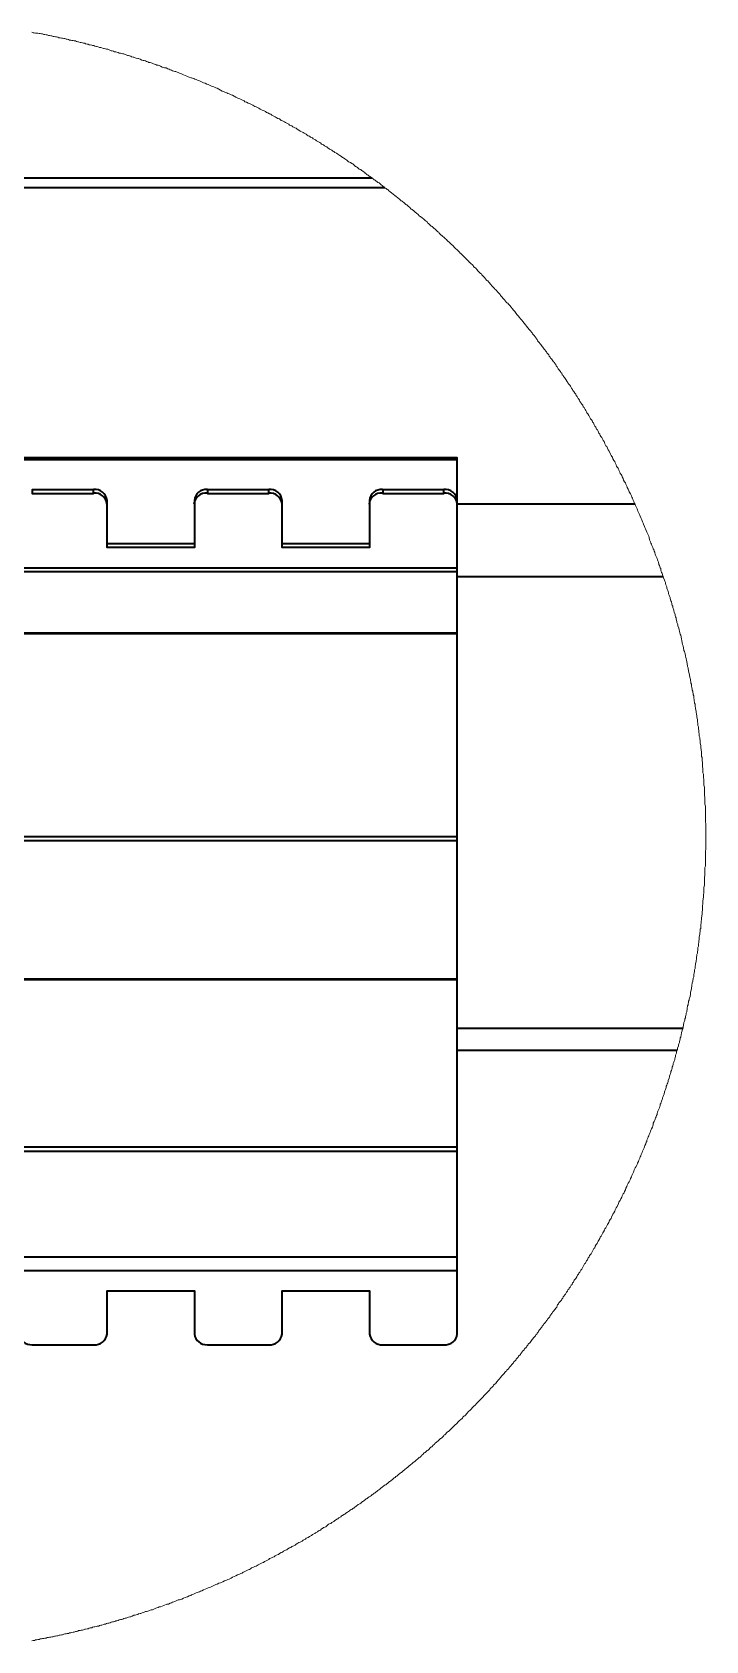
# Model space of a CAD drawing. Header units: feet. Extents: x -12372 to 90117, y -14865 to 4121.
# Drawn here: x 96.84 to 104.48, y 31.85 to 50.12 of the extents above; entities that cross this region are included whole.
import ezdxf

# ---------------------------------------------------------------- set-up
doc = ezdxf.new("R2010")
doc.units = ezdxf.units.FT
doc.header["$MEASUREMENT"] = 0
doc.layers.add('PDF_0', color=7, linetype='Continuous')

msp = doc.modelspace()

# ---------------------------------------------------------------- linework, layer by layer
at = {"layer": 'PDF_0', "lineweight": 18}
msp.add_lwpolyline([(96.832, 50.117), (96.848, 50.111), (96.858, 50.111), (96.874, 50.106), (96.9, 50.106), (96.916, 50.101), (96.927, 50.101), (96.943, 50.096), (96.953, 50.096), (96.969, 50.09), (96.979, 50.09), (96.995, 50.085), (97.006, 50.085), (97.022, 50.08), (97.032, 50.08), (97.048, 50.074), (97.059, 50.074), (97.074, 50.069), (97.085, 50.069), (97.101, 50.064), (97.111, 50.064), (97.127, 50.059), (97.138, 50.053), (97.153, 50.053), (97.169, 50.048), (97.18, 50.048), (97.196, 50.043), (97.206, 50.043), (97.222, 50.038), (97.232, 50.038), (97.248, 50.032), (97.259, 50.027), (97.275, 50.027), (97.285, 50.022), (97.301, 50.022), (97.312, 50.017), (97.327, 50.017), (97.338, 50.011), (97.354, 50.006), (97.364, 50.006), (97.38, 50.001), (97.391, 50.001), (97.406, 49.995), (97.417, 49.99), (97.433, 49.99), (97.443, 49.985), (97.459, 49.98), (97.47, 49.98), (97.485, 49.974), (97.496, 49.974), (97.512, 49.969), (97.522, 49.964), (97.538, 49.964), (97.549, 49.959), (97.565, 49.953), (97.575, 49.953), (97.591, 49.948), (97.601, 49.943), (97.617, 49.943), (97.628, 49.937), (97.644, 49.932), (97.654, 49.932), (97.67, 49.927), (97.681, 49.922), (97.696, 49.922), (97.717, 49.911), (97.733, 49.906), (97.744, 49.906), (97.76, 49.901), (97.77, 49.895), (97.786, 49.895), (97.796, 49.89), (97.812, 49.885), (97.823, 49.879), (97.839, 49.879), (97.849, 49.874), (97.865, 49.869), (97.876, 49.869), (97.891, 49.864), (97.902, 49.858), (97.918, 49.853), (97.928, 49.853), (97.939, 49.848), (97.955, 49.843), (97.965, 49.837), (97.981, 49.832), (97.991, 49.832), (98.007, 49.827), (98.018, 49.821), (98.034, 49.816), (98.044, 49.816), (98.06, 49.811), (98.081, 49.8), (98.097, 49.795), (98.107, 49.795), (98.123, 49.79), (98.134, 49.785), (98.15, 49.779), (98.16, 49.774), (98.176, 49.774), (98.197, 49.764), (98.213, 49.758), (98.223, 49.753), (98.239, 49.748), (98.25, 49.742), (98.266, 49.742), (98.276, 49.737), (98.292, 49.732), (98.313, 49.721), (98.329, 49.716), (98.339, 49.711), (98.355, 49.711), (98.376, 49.7), (98.392, 49.695), (98.403, 49.69), (98.418, 49.684), (98.429, 49.679), (98.445, 49.674), (98.455, 49.669), (98.466, 49.669), (98.482, 49.663), (98.492, 49.658), (98.508, 49.653), (98.529, 49.642), (98.545, 49.637), (98.555, 49.632), (98.571, 49.626), (98.592, 49.616), (98.608, 49.611), (98.619, 49.605), (98.635, 49.6), (98.645, 49.6), (98.656, 49.595), (98.671, 49.59), (98.682, 49.584), (98.698, 49.579), (98.719, 49.568), (98.735, 49.563), (98.756, 49.553), (98.772, 49.547), (98.782, 49.542), (98.798, 49.537), (98.819, 49.526), (98.835, 49.521), (98.856, 49.511), (98.872, 49.505), (98.882, 49.5), (98.898, 49.495), (98.919, 49.484), (98.935, 49.479), (98.956, 49.468), (98.972, 49.458), (98.993, 49.447), (99.009, 49.442), (99.03, 49.431), (99.046, 49.426), (99.056, 49.421), (99.072, 49.416), (99.093, 49.405), (99.109, 49.4), (99.13, 49.389), (99.146, 49.379), (99.177, 49.363), (99.193, 49.358), (99.214, 49.347), (99.23, 49.342), (99.241, 49.337), (99.251, 49.326), (99.267, 49.321), (99.288, 49.31), (99.304, 49.305), (99.325, 49.294), (99.341, 49.289), (99.351, 49.279), (99.362, 49.273), (99.378, 49.268), (99.409, 49.252), (99.425, 49.242), (99.446, 49.231), (99.462, 49.226), (99.483, 49.215), (99.494, 49.205), (99.51, 49.2), (99.531, 49.189), (99.546, 49.184), (99.557, 49.173), (99.578, 49.163), (99.594, 49.157), (99.604, 49.147), (99.625, 49.136), (99.641, 49.131), (99.652, 49.126), (99.662, 49.115), (99.678, 49.11), (99.699, 49.099), (99.71, 49.089), (99.726, 49.084), (99.747, 49.073), (99.757, 49.062), (99.773, 49.057), (99.784, 49.052), (99.794, 49.041), (99.815, 49.031), (99.831, 49.026), (99.842, 49.015), (99.863, 49.005), (99.878, 48.994), (99.91, 48.978), (99.921, 48.968), (99.936, 48.962), (99.947, 48.957), (99.958, 48.947), (99.968, 48.941), (99.984, 48.936), (99.994, 48.925), (100.016, 48.915), (100.026, 48.904), (100.042, 48.899), (100.052, 48.894), (100.063, 48.883), (100.084, 48.873), (100.1, 48.862), (100.11, 48.857), (100.121, 48.846), (100.142, 48.836), (100.153, 48.825), (100.168, 48.82), (100.179, 48.815), (100.189, 48.804), (100.2, 48.799), (100.211, 48.788), (100.221, 48.783), (100.237, 48.778), (100.247, 48.767), (100.258, 48.762), (100.269, 48.751), (100.29, 48.741), (100.305, 48.73), (100.316, 48.725), (100.326, 48.715), (100.348, 48.704), (100.358, 48.694), (100.369, 48.688), (100.384, 48.678), (100.395, 48.672), (100.406, 48.662), (100.416, 48.657), (100.427, 48.646), (100.448, 48.636), (100.464, 48.625), (100.474, 48.62), (100.485, 48.609), (100.495, 48.604), (100.506, 48.593), (100.516, 48.588), (100.527, 48.578), (100.537, 48.572), (100.548, 48.562), (100.564, 48.556), (100.574, 48.546), (100.585, 48.541), (100.595, 48.53), (100.606, 48.525), (100.616, 48.514), (100.627, 48.509), (100.637, 48.498), (100.648, 48.493), (100.659, 48.483), (100.669, 48.477), (100.685, 48.467), (100.695, 48.462), (100.695, 48.456), (100.706, 48.451), (100.717, 48.441), (100.727, 48.435), (100.738, 48.425), (100.748, 48.419), (100.759, 48.409), (100.775, 48.404), (100.796, 48.383), (100.806, 48.377), (100.817, 48.367), (100.827, 48.361), (100.843, 48.346), (100.854, 48.34), (100.864, 48.33), (100.875, 48.325), (100.885, 48.314), (100.896, 48.309), (100.917, 48.288), (100.927, 48.282), (100.938, 48.272), (100.948, 48.267), (100.97, 48.245), (100.98, 48.24), (100.991, 48.23), (101.001, 48.224), (101.022, 48.203), (101.033, 48.198), (101.043, 48.188), (101.054, 48.182), (101.075, 48.161), (101.086, 48.156), (101.107, 48.135), (101.117, 48.13), (101.138, 48.108), (101.149, 48.103), (101.17, 48.082), (101.18, 48.077), (101.201, 48.056), (101.212, 48.05), (101.233, 48.029), (101.244, 48.024), (101.265, 48.003), (101.275, 47.998), (101.296, 47.977), (101.307, 47.971), (101.317, 47.961), (101.323, 47.95), (101.333, 47.945), (101.365, 47.913), (101.375, 47.908), (101.396, 47.887), (101.407, 47.882), (101.439, 47.85), (101.449, 47.845), (101.454, 47.834), (101.476, 47.813), (101.486, 47.808), (101.518, 47.776), (101.528, 47.771), (101.539, 47.761), (101.544, 47.75), (101.555, 47.739), (101.565, 47.734), (101.597, 47.703), (101.607, 47.697), (101.618, 47.687), (101.623, 47.676), (101.644, 47.655), (101.655, 47.65), (101.686, 47.618), (101.692, 47.608), (101.702, 47.602), (101.792, 47.513), (101.797, 47.502), (101.808, 47.497), (101.839, 47.465), (101.845, 47.455), (101.855, 47.444), (101.866, 47.439), (101.887, 47.418), (101.892, 47.407), (101.924, 47.376), (101.934, 47.371), (101.939, 47.36), (101.971, 47.328), (101.976, 47.318), (101.997, 47.297), (102.008, 47.291), (102.013, 47.281), (102.045, 47.249), (102.05, 47.239), (102.082, 47.207), (102.087, 47.197), (102.098, 47.191), (102.108, 47.181), (102.113, 47.17), (102.145, 47.139), (102.15, 47.128), (102.171, 47.107), (102.177, 47.096), (102.198, 47.075), (102.203, 47.065), (102.224, 47.044), (102.235, 47.038), (102.24, 47.028), (102.261, 47.007), (102.266, 46.996), (102.287, 46.975), (102.293, 46.965), (102.314, 46.944), (102.319, 46.933), (102.329, 46.922), (102.335, 46.912), (102.356, 46.891), (102.361, 46.88), (102.382, 46.859), (102.387, 46.849), (102.408, 46.828), (102.414, 46.817), (102.424, 46.807), (102.43, 46.796), (102.451, 46.775), (102.456, 46.764), (102.466, 46.754), (102.472, 46.743), (102.493, 46.722), (102.498, 46.712), (102.509, 46.701), (102.514, 46.691), (102.535, 46.669), (102.54, 46.659), (102.551, 46.648), (102.556, 46.638), (102.567, 46.627), (102.572, 46.612), (102.593, 46.59), (102.598, 46.58), (102.609, 46.569), (102.614, 46.559), (102.625, 46.548), (102.63, 46.538), (102.64, 46.527), (102.646, 46.517), (102.656, 46.506), (102.662, 46.496), (102.672, 46.485), (102.677, 46.474), (102.698, 46.453), (102.704, 46.438), (102.714, 46.427), (102.719, 46.416), (102.73, 46.406), (102.735, 46.395), (102.746, 46.385), (102.751, 46.374), (102.762, 46.364), (102.767, 46.353), (102.777, 46.343), (102.783, 46.327), (102.793, 46.316), (102.804, 46.295), (102.814, 46.285), (102.82, 46.274), (102.83, 46.264), (102.835, 46.253), (102.846, 46.243), (102.851, 46.227), (102.862, 46.216), (102.867, 46.206), (102.878, 46.195), (102.883, 46.185), (102.893, 46.174), (102.904, 46.153), (102.915, 46.137), (102.92, 46.127), (102.93, 46.116), (102.936, 46.106), (102.946, 46.095), (102.957, 46.074), (102.967, 46.058), (102.972, 46.048), (102.983, 46.037), (102.994, 46.016), (103.004, 46.005), (103.009, 45.99), (103.02, 45.979), (103.03, 45.958), (103.041, 45.947), (103.046, 45.937), (103.052, 45.921), (103.062, 45.91), (103.067, 45.9), (103.078, 45.889), (103.083, 45.879), (103.088, 45.863), (103.099, 45.853), (103.11, 45.831), (103.12, 45.821), (103.125, 45.805), (103.131, 45.795), (103.141, 45.784), (103.152, 45.763), (103.162, 45.747), (103.173, 45.726), (103.183, 45.715), (103.189, 45.705), (103.194, 45.689), (103.204, 45.679), (103.215, 45.657), (103.22, 45.642), (103.231, 45.631), (103.241, 45.61), (103.252, 45.6), (103.257, 45.584), (103.268, 45.563), (103.278, 45.552), (103.283, 45.536), (103.289, 45.526), (103.299, 45.515), (103.305, 45.505), (103.31, 45.489), (103.315, 45.478), (103.326, 45.468), (103.331, 45.457), (103.336, 45.441), (103.347, 45.42), (103.357, 45.41), (103.363, 45.394), (103.373, 45.373), (103.384, 45.357), (103.399, 45.325), (103.405, 45.31), (103.415, 45.299), (103.421, 45.289), (103.426, 45.273), (103.436, 45.252), (103.447, 45.241), (103.452, 45.225), (103.463, 45.204), (103.468, 45.188), (103.473, 45.178), (103.484, 45.167), (103.489, 45.157), (103.494, 45.141), (103.505, 45.12), (103.51, 45.104), (103.521, 45.094), (103.526, 45.083), (103.531, 45.067), (103.542, 45.046), (103.547, 45.03), (103.558, 45.009), (103.568, 44.999), (103.573, 44.983), (103.584, 44.962), (103.589, 44.946), (103.6, 44.925), (103.605, 44.909), (103.61, 44.898), (103.626, 44.872), (103.637, 44.851), (103.642, 44.835), (103.647, 44.825), (103.652, 44.809), (103.663, 44.788), (103.668, 44.772), (103.674, 44.761), (103.679, 44.756), (103.684, 44.74), (103.695, 44.719), (103.7, 44.703), (103.705, 44.693), (103.71, 44.677), (103.721, 44.656), (103.726, 44.64), (103.737, 44.619), (103.747, 44.593), (103.753, 44.577), (103.763, 44.556), (103.768, 44.54), (103.774, 44.53), (103.784, 44.503), (103.789, 44.493), (103.795, 44.477), (103.805, 44.456), (103.811, 44.44), (103.816, 44.429), (103.821, 44.414), (103.832, 44.392), (103.837, 44.377), (103.842, 44.35), (103.853, 44.329), (103.858, 44.313), (103.863, 44.303), (103.869, 44.287), (103.879, 44.266), (103.884, 44.25), (103.89, 44.24), (103.895, 44.224), (103.9, 44.213), (103.9, 44.203), (103.905, 44.187), (103.911, 44.176), (103.916, 44.161), (103.927, 44.139), (103.932, 44.124), (103.937, 44.113), (103.942, 44.097), (103.948, 44.071), (103.953, 44.06), (103.963, 44.034), (103.969, 44.024), (103.969, 44.008), (103.974, 43.997), (103.979, 43.981), (103.984, 43.971), (103.99, 43.955), (103.995, 43.934), (104, 43.918), (104.011, 43.892), (104.016, 43.881), (104.021, 43.865), (104.021, 43.855), (104.027, 43.839), (104.037, 43.818), (104.037, 43.802), (104.042, 43.792), (104.048, 43.776), (104.053, 43.765), (104.058, 43.749), (104.058, 43.739), (104.064, 43.723), (104.069, 43.713), (104.074, 43.697), (104.074, 43.686), (104.085, 43.66), (104.09, 43.649), (104.095, 43.623), (104.1, 43.607), (104.106, 43.597), (104.106, 43.581), (104.116, 43.554), (104.116, 43.544), (104.122, 43.528), (104.132, 43.502), (104.132, 43.491), (104.137, 43.475), (104.143, 43.465), (104.143, 43.449), (104.153, 43.423), (104.153, 43.412), (104.158, 43.396), (104.164, 43.386), (104.164, 43.375), (104.174, 43.349), (104.185, 43.296), (104.19, 43.28), (104.195, 43.27), (104.216, 43.164), (104.222, 43.149), (104.232, 43.096), (104.237, 43.085), (104.243, 43.069), (104.248, 43.043), (104.248, 43.027), (104.253, 43.017), (104.264, 42.964), (104.269, 42.948), (104.269, 42.938), (104.274, 42.922), (104.274, 42.911), (104.28, 42.896), (104.28, 42.885), (104.285, 42.869), (104.285, 42.859), (104.29, 42.832), (104.295, 42.816), (104.295, 42.806), (104.301, 42.78), (104.306, 42.764), (104.306, 42.753), (104.311, 42.737), (104.311, 42.722), (104.317, 42.711), (104.317, 42.695), (104.322, 42.669), (104.327, 42.658), (104.327, 42.643), (104.332, 42.632), (104.332, 42.616), (104.338, 42.606), (104.338, 42.59), (104.343, 42.579), (104.343, 42.553), (104.348, 42.537), (104.348, 42.521), (104.353, 42.511), (104.353, 42.495), (104.359, 42.484), (104.359, 42.458), (104.364, 42.442), (104.364, 42.432), (104.369, 42.405), (104.369, 42.39), (104.375, 42.374), (104.38, 42.347), (104.38, 42.337), (104.385, 42.31), (104.385, 42.284), (104.39, 42.268), (104.39, 42.242), (104.396, 42.226), (104.396, 42.2), (104.401, 42.189), (104.401, 42.163), (104.406, 42.147), (104.406, 42.121), (104.411, 42.105), (104.411, 42.094), (104.417, 42.068), (104.417, 42.042), (104.422, 42.015), (104.422, 41.984), (104.427, 41.973), (104.433, 41.931), (104.433, 41.889), (104.438, 41.878), (104.438, 41.852), (104.443, 41.81), (104.443, 41.768), (104.448, 41.757), (104.448, 41.704), (104.454, 41.689), (104.454, 41.662), (104.459, 41.62), (104.459, 41.567), (104.464, 41.541), (104.464, 41.457), (104.469, 41.42), (104.469, 41.351), (104.475, 41.325), (104.475, 41.146), (104.48, 41.13), (104.48, 40.835), (104.475, 40.819), (104.475, 40.645), (104.469, 40.629), (104.469, 40.55), (104.464, 40.508), (104.464, 40.429), (104.459, 40.402), (104.459, 40.344), (104.454, 40.318), (104.454, 40.292), (104.448, 40.25), (104.448, 40.213), (104.443, 40.197), (104.443, 40.144), (104.438, 40.128), (104.438, 40.102), (104.433, 40.06), (104.433, 40.033), (104.427, 40.023), (104.427, 39.997), (104.422, 39.981), (104.422, 39.939), (104.417, 39.928), (104.417, 39.902), (104.411, 39.886), (104.411, 39.87), (104.406, 39.844), (104.406, 39.817), (104.401, 39.791), (104.401, 39.78), (104.396, 39.765), (104.396, 39.738), (104.39, 39.722), (104.39, 39.696), (104.385, 39.67), (104.385, 39.659), (104.38, 39.643), (104.375, 39.601), (104.375, 39.591), (104.369, 39.575), (104.369, 39.564), (104.364, 39.538), (104.364, 39.522), (104.359, 39.512), (104.359, 39.485), (104.353, 39.469), (104.353, 39.454), (104.348, 39.427), (104.343, 39.417), (104.343, 39.39), (104.338, 39.375), (104.338, 39.364), (104.332, 39.348), (104.332, 39.338), (104.327, 39.322), (104.327, 39.311), (104.322, 39.296), (104.322, 39.28), (104.317, 39.269), (104.317, 39.253), (104.311, 39.227), (104.306, 39.216), (104.306, 39.19), (104.301, 39.164), (104.295, 39.148), (104.29, 39.137), (104.29, 39.122), (104.285, 39.111), (104.285, 39.095), (104.28, 39.085), (104.28, 39.069), (104.274, 39.058), (104.269, 39.027), (104.269, 39.016), (104.264, 39), (104.264, 38.99), (104.259, 38.974), (104.259, 38.963), (104.253, 38.948), (104.248, 38.937), (104.248, 38.921), (104.243, 38.911), (104.243, 38.895), (104.237, 38.884), (104.232, 38.869), (104.222, 38.816), (104.222, 38.805), (104.216, 38.8), (104.211, 38.774), (104.206, 38.758), (104.206, 38.747), (104.201, 38.732), (104.195, 38.705), (104.19, 38.695), (104.19, 38.679), (104.185, 38.668), (104.18, 38.652), (104.18, 38.642), (104.174, 38.626), (104.169, 38.616), (104.169, 38.605), (104.158, 38.579), (104.158, 38.563), (104.153, 38.552), (104.153, 38.547), (104.148, 38.537), (104.148, 38.521), (104.137, 38.5), (104.137, 38.484), (104.132, 38.473), (104.127, 38.457), (104.127, 38.447), (104.122, 38.431), (104.116, 38.421), (104.111, 38.405), (104.111, 38.394), (104.106, 38.378), (104.1, 38.368), (104.1, 38.352), (104.095, 38.341), (104.09, 38.326), (104.085, 38.315), (104.085, 38.299), (104.079, 38.289), (104.069, 38.262), (104.069, 38.252), (104.064, 38.236), (104.053, 38.21), (104.053, 38.199), (104.048, 38.183), (104.042, 38.173), (104.037, 38.157), (104.032, 38.146), (104.032, 38.131), (104.021, 38.11), (104.016, 38.094), (104.011, 38.083), (104.006, 38.057), (104, 38.041), (103.995, 38.031), (103.99, 38.015), (103.99, 38.004), (103.984, 37.994), (103.979, 37.978), (103.974, 37.967), (103.969, 37.951), (103.963, 37.941), (103.963, 37.925), (103.958, 37.915), (103.953, 37.899), (103.942, 37.878), (103.937, 37.862), (103.932, 37.851), (103.927, 37.835), (103.927, 37.825), (103.921, 37.814), (103.916, 37.799), (103.911, 37.788), (103.905, 37.772), (103.9, 37.762), (103.895, 37.746), (103.884, 37.725), (103.884, 37.709), (103.879, 37.698), (103.874, 37.683), (103.863, 37.662), (103.858, 37.646), (103.853, 37.635), (103.847, 37.619), (103.837, 37.598), (103.832, 37.582), (103.826, 37.572), (103.821, 37.556), (103.811, 37.535), (103.811, 37.519), (103.805, 37.509), (103.8, 37.493), (103.789, 37.472), (103.784, 37.456), (103.779, 37.445), (103.774, 37.43), (103.763, 37.409), (103.758, 37.393), (103.747, 37.372), (103.742, 37.356), (103.737, 37.345), (103.731, 37.329), (103.721, 37.308), (103.716, 37.293), (103.705, 37.272), (103.7, 37.256), (103.689, 37.235), (103.679, 37.219), (103.668, 37.198), (103.663, 37.182), (103.658, 37.171), (103.652, 37.156), (103.642, 37.134), (103.637, 37.119), (103.626, 37.098), (103.621, 37.082), (103.61, 37.061), (103.6, 37.045), (103.589, 37.024), (103.584, 37.008), (103.573, 36.987), (103.568, 36.971), (103.558, 36.95), (103.552, 36.934), (103.542, 36.924), (103.531, 36.903), (103.526, 36.887), (103.515, 36.866), (103.51, 36.85), (103.5, 36.839), (103.494, 36.829), (103.489, 36.813), (103.473, 36.781), (103.463, 36.765), (103.452, 36.744), (103.447, 36.729), (103.436, 36.708), (103.426, 36.692), (103.41, 36.66), (103.405, 36.644), (103.394, 36.634), (103.384, 36.613), (103.378, 36.597), (103.373, 36.586), (103.363, 36.576), (103.357, 36.56), (103.347, 36.539), (103.336, 36.528), (103.331, 36.512), (103.32, 36.491), (103.31, 36.481), (103.305, 36.465), (103.294, 36.444), (103.283, 36.433), (103.278, 36.418), (103.268, 36.397), (103.257, 36.386), (103.252, 36.37), (103.247, 36.36), (103.236, 36.349), (103.225, 36.328), (103.22, 36.312), (103.21, 36.302), (103.199, 36.281), (103.189, 36.265), (103.178, 36.244), (103.168, 36.233), (103.162, 36.223), (103.157, 36.207), (103.146, 36.196), (103.136, 36.175), (103.125, 36.165), (103.12, 36.149), (103.115, 36.138), (103.104, 36.128), (103.094, 36.107), (103.083, 36.091), (103.073, 36.07), (103.062, 36.059), (103.057, 36.049), (103.052, 36.033), (103.041, 36.022), (103.036, 36.012), (103.025, 36.001), (103.015, 35.98), (103.004, 35.964), (102.999, 35.954), (102.988, 35.943), (102.978, 35.922), (102.967, 35.912), (102.962, 35.896), (102.951, 35.885), (102.941, 35.864), (102.93, 35.854), (102.925, 35.843), (102.915, 35.833), (102.909, 35.817), (102.899, 35.806), (102.888, 35.785), (102.878, 35.775), (102.872, 35.764), (102.862, 35.753), (102.857, 35.738), (102.846, 35.727), (102.841, 35.717), (102.83, 35.706), (102.825, 35.696), (102.814, 35.685), (102.809, 35.674), (102.799, 35.664), (102.793, 35.653), (102.788, 35.638), (102.777, 35.627), (102.772, 35.616), (102.762, 35.606), (102.756, 35.595), (102.746, 35.585), (102.741, 35.574), (102.73, 35.564), (102.725, 35.553), (102.714, 35.543), (102.709, 35.527), (102.688, 35.506), (102.683, 35.495), (102.672, 35.485), (102.667, 35.474), (102.656, 35.464), (102.651, 35.453), (102.64, 35.443), (102.635, 35.432), (102.625, 35.421), (102.619, 35.411), (102.609, 35.4), (102.604, 35.39), (102.593, 35.379), (102.582, 35.363), (102.577, 35.353), (102.567, 35.342), (102.561, 35.332), (102.551, 35.321), (102.546, 35.311), (102.524, 35.29), (102.519, 35.279), (102.509, 35.269), (102.503, 35.258), (102.493, 35.247), (102.488, 35.237), (102.466, 35.216), (102.461, 35.205), (102.451, 35.195), (102.445, 35.184), (102.424, 35.163), (102.419, 35.153), (102.398, 35.132), (102.393, 35.121), (102.382, 35.11), (102.377, 35.1), (102.356, 35.079), (102.351, 35.068), (102.329, 35.047), (102.324, 35.037), (102.303, 35.016), (102.298, 35.005), (102.277, 34.984), (102.271, 34.973), (102.25, 34.952), (102.245, 34.942), (102.224, 34.921), (102.219, 34.91), (102.208, 34.905), (102.198, 34.894), (102.192, 34.884), (102.161, 34.852), (102.155, 34.842), (102.134, 34.821), (102.129, 34.81), (102.108, 34.789), (102.103, 34.778), (102.092, 34.768), (102.082, 34.763), (102.071, 34.752), (102.066, 34.741), (102.034, 34.71), (102.029, 34.699), (101.96, 34.631), (101.955, 34.62), (101.876, 34.541), (101.871, 34.531), (101.86, 34.52), (101.85, 34.515), (101.829, 34.494), (101.823, 34.483), (101.802, 34.462), (101.792, 34.457), (101.781, 34.446), (101.776, 34.436), (101.744, 34.404), (101.734, 34.399), (101.723, 34.388), (101.718, 34.378), (101.697, 34.357), (101.686, 34.351), (101.665, 34.33), (101.66, 34.32), (101.649, 34.309), (101.639, 34.304), (101.56, 34.225), (101.549, 34.22), (101.518, 34.188), (101.507, 34.183), (101.502, 34.172), (101.481, 34.151), (101.47, 34.146), (101.439, 34.114), (101.428, 34.109), (101.407, 34.088), (101.402, 34.077), (101.391, 34.072), (101.37, 34.051), (101.36, 34.046), (101.328, 34.014), (101.317, 34.009), (101.296, 33.988), (101.286, 33.982), (101.265, 33.961), (101.254, 33.956), (101.249, 33.946), (101.238, 33.935), (101.228, 33.93), (101.207, 33.909), (101.196, 33.903), (101.175, 33.882), (101.165, 33.877), (101.143, 33.856), (101.133, 33.851), (101.112, 33.83), (101.101, 33.824), (101.08, 33.803), (101.07, 33.798), (101.059, 33.787), (101.049, 33.782), (101.028, 33.761), (101.017, 33.756), (101.006, 33.745), (100.996, 33.74), (100.975, 33.719), (100.964, 33.714), (100.954, 33.703), (100.943, 33.698), (100.922, 33.677), (100.912, 33.671), (100.901, 33.661), (100.89, 33.656), (100.869, 33.635), (100.859, 33.629), (100.848, 33.619), (100.833, 33.614), (100.822, 33.603), (100.811, 33.598), (100.79, 33.577), (100.78, 33.571), (100.769, 33.561), (100.759, 33.556), (100.748, 33.545), (100.738, 33.54), (100.727, 33.529), (100.717, 33.524), (100.706, 33.513), (100.695, 33.508), (100.685, 33.498), (100.674, 33.492), (100.659, 33.482), (100.648, 33.476), (100.637, 33.466), (100.627, 33.461), (100.616, 33.45), (100.606, 33.445), (100.595, 33.434), (100.585, 33.429), (100.574, 33.418), (100.564, 33.413), (100.553, 33.403), (100.537, 33.397), (100.527, 33.387), (100.516, 33.382), (100.506, 33.371), (100.495, 33.366), (100.485, 33.355), (100.474, 33.35), (100.464, 33.339), (100.448, 33.334), (100.437, 33.324), (100.427, 33.318), (100.416, 33.308), (100.395, 33.297), (100.384, 33.287), (100.374, 33.281), (100.358, 33.271), (100.348, 33.266), (100.337, 33.255), (100.316, 33.245), (100.305, 33.234), (100.295, 33.229), (100.279, 33.218), (100.269, 33.213), (100.258, 33.202), (100.237, 33.192), (100.226, 33.181), (100.211, 33.176), (100.2, 33.171), (100.189, 33.16), (100.179, 33.155), (100.168, 33.144), (100.158, 33.139), (100.142, 33.134), (100.131, 33.123), (100.121, 33.118), (100.11, 33.108), (100.1, 33.102), (100.084, 33.097), (100.073, 33.086), (100.052, 33.076), (100.042, 33.065), (100.026, 33.06), (100.016, 33.055), (100.005, 33.044), (99.984, 33.034), (99.968, 33.023), (99.947, 33.013), (99.936, 33.002), (99.926, 32.997), (99.91, 32.992), (99.9, 32.981), (99.878, 32.97), (99.863, 32.965), (99.852, 32.955), (99.831, 32.944), (99.82, 32.934), (99.805, 32.928), (99.784, 32.918), (99.773, 32.907), (99.757, 32.902), (99.736, 32.891), (99.726, 32.881), (99.71, 32.876), (99.689, 32.865), (99.678, 32.854), (99.662, 32.849), (99.641, 32.839), (99.631, 32.828), (99.615, 32.823), (99.594, 32.812), (99.583, 32.802), (99.567, 32.797), (99.546, 32.786), (99.531, 32.781), (99.52, 32.77), (99.499, 32.76), (99.483, 32.754), (99.473, 32.749), (99.462, 32.739), (99.446, 32.733), (99.415, 32.717), (99.399, 32.712), (99.388, 32.702), (99.378, 32.696), (99.362, 32.691), (99.341, 32.681), (99.325, 32.675), (99.314, 32.665), (99.304, 32.659), (99.288, 32.654), (99.257, 32.638), (99.241, 32.633), (99.23, 32.628), (99.22, 32.617), (99.204, 32.612), (99.183, 32.601), (99.167, 32.596), (99.146, 32.586), (99.13, 32.58), (99.109, 32.57), (99.093, 32.559), (99.072, 32.549), (99.056, 32.544), (99.035, 32.533), (99.019, 32.528), (98.998, 32.517), (98.982, 32.512), (98.972, 32.507), (98.956, 32.501), (98.935, 32.491), (98.919, 32.486), (98.898, 32.475), (98.882, 32.47), (98.861, 32.459), (98.845, 32.454), (98.835, 32.449), (98.819, 32.443), (98.798, 32.433), (98.782, 32.428), (98.761, 32.417), (98.745, 32.412), (98.735, 32.406), (98.719, 32.401), (98.698, 32.391), (98.682, 32.385), (98.661, 32.375), (98.645, 32.37), (98.635, 32.364), (98.619, 32.359), (98.598, 32.348), (98.582, 32.343), (98.571, 32.338), (98.555, 32.333), (98.534, 32.322), (98.519, 32.317), (98.508, 32.312), (98.492, 32.312), (98.471, 32.301), (98.455, 32.296), (98.445, 32.291), (98.429, 32.285), (98.418, 32.28), (98.403, 32.275), (98.382, 32.264), (98.366, 32.264), (98.355, 32.259), (98.339, 32.254), (98.329, 32.248), (98.313, 32.243), (98.292, 32.233), (98.276, 32.233), (98.266, 32.227), (98.25, 32.222), (98.239, 32.217), (98.223, 32.211), (98.202, 32.201), (98.187, 32.201), (98.176, 32.196), (98.16, 32.19), (98.15, 32.185), (98.134, 32.18), (98.123, 32.18), (98.107, 32.175), (98.086, 32.164), (98.071, 32.159), (98.06, 32.159), (98.044, 32.153), (98.034, 32.148), (98.018, 32.143), (98.007, 32.138), (97.991, 32.138), (97.97, 32.127), (97.955, 32.122), (97.944, 32.122), (97.928, 32.117), (97.918, 32.111), (97.902, 32.106), (97.891, 32.106), (97.876, 32.101), (97.865, 32.095), (97.849, 32.09), (97.839, 32.09), (97.823, 32.085), (97.812, 32.08), (97.796, 32.074), (97.786, 32.074), (97.775, 32.069), (97.76, 32.064), (97.749, 32.064), (97.733, 32.059), (97.723, 32.053), (97.707, 32.048), (97.696, 32.048), (97.681, 32.043), (97.67, 32.038), (97.654, 32.038), (97.644, 32.032), (97.628, 32.027), (97.617, 32.027), (97.601, 32.022), (97.591, 32.016), (97.575, 32.016), (97.565, 32.011), (97.549, 32.006), (97.538, 32.006), (97.522, 32.001), (97.512, 31.995), (97.496, 31.995), (97.485, 31.99), (97.47, 31.985), (97.459, 31.985), (97.443, 31.98), (97.433, 31.98), (97.417, 31.974), (97.406, 31.969), (97.391, 31.969), (97.38, 31.964), (97.364, 31.964), (97.354, 31.958), (97.338, 31.953), (97.327, 31.953), (97.312, 31.948), (97.301, 31.948), (97.285, 31.943), (97.275, 31.937), (97.259, 31.937), (97.248, 31.932), (97.232, 31.932), (97.222, 31.927), (97.206, 31.927), (97.196, 31.922), (97.18, 31.916), (97.169, 31.916), (97.153, 31.911), (97.143, 31.911), (97.127, 31.906), (97.117, 31.906), (97.101, 31.9), (97.09, 31.9), (97.074, 31.895), (97.059, 31.895), (97.048, 31.89), (97.032, 31.89), (97.022, 31.885), (97.006, 31.885), (96.995, 31.879), (96.979, 31.879), (96.969, 31.874), (96.953, 31.874), (96.943, 31.869), (96.927, 31.869), (96.916, 31.864), (96.9, 31.864), (96.89, 31.858), (96.874, 31.858), (96.864, 31.853), (96.848, 31.853), (96.832, 31.848)], dxfattribs=at)
at = {"layer": 'PDF_0', "lineweight": 35}
for points in [[(95.451, 48.462), (100.695, 48.462)], [(88.741, 45.262), (101.66, 45.262)], [(97.686, 44.308), (98.677, 44.308)], [(99.673, 44.308), (100.664, 44.308)], [(88.741, 44.034), (101.66, 44.034)], [(101.66, 43.987), (88.741, 43.987)], [(88.741, 43.296), (101.66, 43.296)], [(88.741, 43.286), (101.66, 43.286)], [(88.741, 40.982), (101.66, 40.982)], [(88.741, 40.935), (101.66, 40.935)], [(88.741, 39.364), (101.66, 39.364)], [(88.741, 39.359), (101.66, 39.359)], [(104.153, 38.552), (101.66, 38.552)], [(88.741, 36.207), (101.66, 36.207)], [(88.741, 36.054), (101.66, 36.054)]]:
    msp.add_lwpolyline(points, dxfattribs=at)
at = {"layer": 'PDF_0', "color": 8, "lineweight": 35, "true_color": 0x7f7f7f}
for points in [[(95.451, 48.351), (100.838, 48.351)], [(101.66, 44.761), (103.674, 44.761)], [(101.66, 43.934), (103.995, 43.934)], [(101.66, 38.805), (104.222, 38.805)], [(95.509, 37.456), (101.66, 37.456)], [(95.451, 37.409), (101.66, 37.409)]]:
    msp.add_lwpolyline(points, dxfattribs=at)
at = {"layer": 'PDF_0', "lineweight": 35}
for points in [[(98.824, 35.211), (99.52, 35.211, 0.408273), (99.673, 35.332), (99.673, 35.822), (100.664, 35.822), (100.664, 35.332, 0.408273), (100.817, 35.211), (101.507, 35.211, 0.408273), (101.66, 35.332), (101.66, 45.283), (88.741, 45.283), (88.741, 35.332, 0.408273), (88.889, 35.211), (89.584, 35.211, 0.408273), (89.737, 35.332), (89.737, 35.822), (90.728, 35.822), (90.728, 35.332, 0.408888), (90.876, 35.211), (91.572, 35.211, 0.40886), (91.724, 35.335)], [(98.824, 44.924, 0.408496), (98.677, 44.798), (98.677, 44.266), (97.686, 44.266), (97.686, 44.798, 0.408273), (97.534, 44.924)], [(100.811, 44.924, 0.408273), (100.664, 44.798), (100.664, 44.266), (99.673, 44.266), (99.673, 44.798, 0.408273), (99.521, 44.924)], [(91.724, 35.332), (91.724, 35.822), (92.715, 35.822), (92.711, 35.335, 0.408273), (92.863, 35.211), (93.559, 35.211, 0.408273), (93.712, 35.332), (93.712, 35.822), (94.702, 35.822), (94.698, 35.335, 0.408888), (94.85, 35.211), (95.547, 35.211, 0.408273), (95.699, 35.332), (95.699, 35.822), (96.69, 35.822), (96.685, 35.335, 0.408273), (96.837, 35.211), (97.534, 35.211, 0.408273), (97.686, 35.332), (97.686, 35.822), (98.677, 35.822), (98.677, 35.332, 0.408496), (98.824, 35.211)]]:
    msp.add_lwpolyline(points, format="xyb", dxfattribs=at)
for points in [[(97.533, 44.92), (96.837, 44.92), (96.837, 44.877), (97.533, 44.877)], [(99.52, 44.92), (98.824, 44.92), (98.824, 44.877), (99.52, 44.877)], [(101.507, 44.92), (100.817, 44.92), (100.817, 44.877), (101.507, 44.877)]]:
    msp.add_lwpolyline(points, close=True, dxfattribs=at)
for centre, start, end in [((97.546, 44.743), 6.2622, 95.0976), ((98.811, 44.743), 84.8804, 173.7597), ((99.533, 44.743), 6.2622, 95.0976), ((100.798, 44.743), 84.9024, 173.7378), ((101.52, 44.785), 6.2622, 95.0976), ((101.52, 44.743), 6.2622, 95.0976)]:
    msp.add_arc(centre, 0.14, start, end, dxfattribs=at)

doc.saveas('drawing.dxf')
